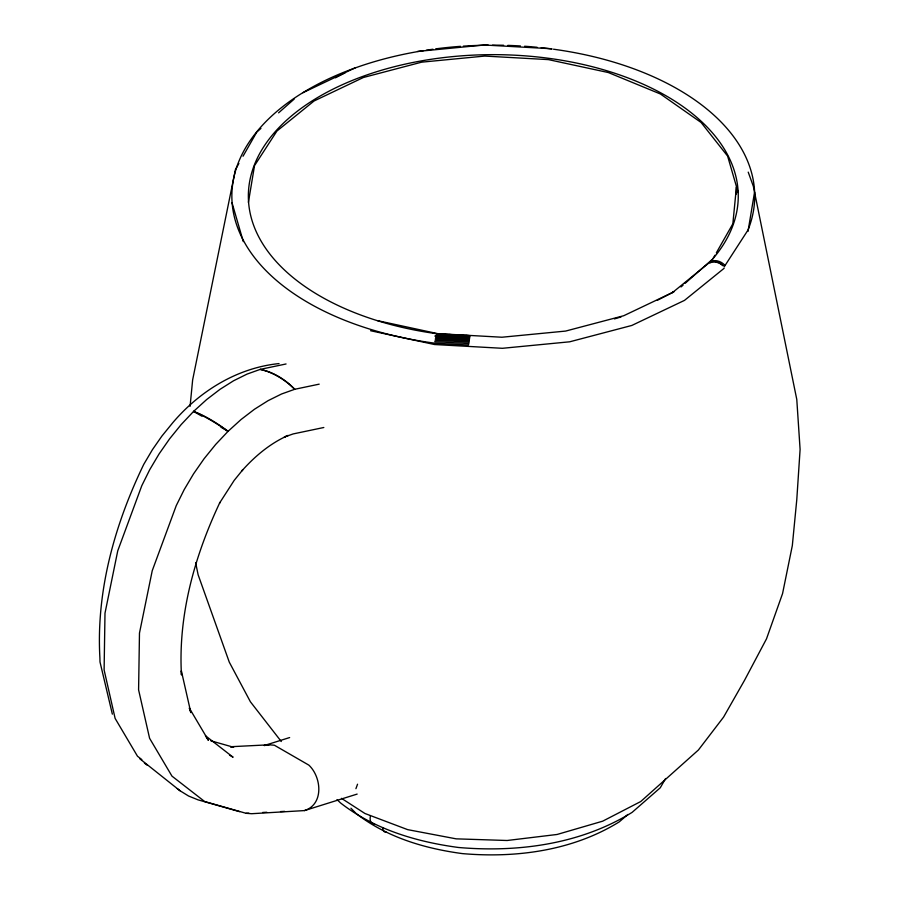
<?xml version="1.0" encoding="UTF-8"?>
<svg xmlns="http://www.w3.org/2000/svg" width="900" height="900" viewBox="0 0 900 900"><rect width="100%" height="100%" fill="white"/><g stroke="black" fill="none" stroke-linecap="round" stroke-linejoin="round"><path stroke-width="1.35" d="M465.851 335.475L470.002 335.7L468.45 345.037L434.486 343.147A261.428 150.93 0 0 1 231.919 199.361A261.428 150.93 0 0 1 423.495 50.636M190.08 406.339L192.645 379.901L235.451 169.526L238.882 163.485M435.116 336.476L435.262 335.52M248.4 202.399L254.52 165.634L276.93 131.04L314.066 100.98L363.431 77.479L421.639 62.167L484.729 56.07L548.404 59.614L608.321 72.54L660.398 93.983L701.089 122.479L727.616 156.094L738.169 192.51M748.012 231.401L754.549 192.184M355.916 788.681L357.548 784.204M243.011 156.24L256.781 132.075L260.933 128.407M712.901 258.84L714.96 255.218M716.344 252.799L732.847 223.819L736.425 187.009L736.425 194.029M665.584 778.523L660.262 787.781L632.126 812.363C580.489 844.301 518.051 852.615 458.404 847.474C416.306 841.815 374.456 829.373 340.526 802.935L337.039 799.627M437.636 333.652L501.93 337.23L565.616 331.076L623.722 315.731L673.312 292.14L672.502 292.567L709.819 262.226A244.991 141.446 0 0 0 588.78 65.824A244.991 141.446 0 0 0 260.303 152.449A244.991 141.446 0 0 0 438.188 333.9M724.117 266.94L748.012 230.04A261.428 150.93 0 0 0 553.489 49.208M286.065 363.971L260.28 369.371L247.084 374.085L233.584 380.767L220.016 389.329L206.606 399.589L193.59 411.401L181.192 424.553L169.616 438.817L159.064 453.949L149.726 469.699L141.773 485.741L117.754 550.8L104.996 613.17L104.108 669.938L115.11 718.391L137.486 756.214L141.84 759.6M319.185 384.154L294.761 389.272L281.565 393.986L268.065 400.68L254.498 409.23L241.088 419.501L228.071 431.314L215.674 444.454L204.097 458.719L193.545 473.861L184.208 489.6L176.243 505.642L152.235 570.701L139.477 633.082L138.589 689.839L149.591 738.293L171.968 776.126L204.649 801.529L246.094 813.308L251.651 813.712L304.459 810.585L357.154 794.081M278.595 112.837L294.176 99.09M681.019 286.965L683.066 285.154M685.125 283.343L711.866 259.751M627.874 814.466L619.189 821.914C572.58 850.736 516.229 858.24 462.397 853.605C424.406 848.498 386.64 837.27 356.017 813.398L350.921 808.2M724.117 268.312L684.484 300.386L631.822 325.451L569.722 341.798L502.414 348.3L434.486 344.52L370.564 330.728M335.396 77.816L345.094 72.81M657.18 300.397L674.269 291.577M302.895 92.722L355.331 67.759M304.459 810.585C324.101 804.42 321.604 777.038 308.869 765.135L274.387 745.222L269.168 744.795L230.805 746.719M289.642 737.561L264.229 745.526L269.168 744.795M614.408 318.904L621.034 316.969M279.045 363.577C237.263 367.841 199.845 390.983 172.946 422.505L161.876 436.106L152.471 449.606L143.764 464.355C114.75 524.419 96.097 590.681 99.9 657.855L100.001 661.961L112.354 714.139M323.82 427.5L293.119 433.935L284.276 437.085L288.079 435.454C270.157 443.396 254.88 456.244 241.931 470.801L242.674 469.912L234.169 480.409L219.532 503.123L219.904 502.414C194.569 556.144 178.009 615.06 181.463 674.91L181.35 670.804L190.845 712.609L189.304 708.03L208.384 740.284L205.459 735.75L233.089 757.226L229.523 755.168M417.532 51.446L484.234 45L551.554 48.746M246.094 813.308L248.839 813.161M262.62 812.475L266.749 812.273M280.53 811.575L284.659 811.373M437.332 333.832L469.654 335.632M436.039 333.81L445.095 334.316M449.246 334.553L461.7 335.239M437.006 334.215L469.519 336.026M436.669 334.8L469.373 336.623M436.331 335.576L469.226 337.41M435.983 336.532L469.08 338.366M435.645 337.635L468.934 339.48M435.319 338.873L468.799 340.729M435.015 340.223L468.675 342.09M434.734 341.662L468.551 343.541M230.85 747.067L233.629 747.27L210.735 740.768M377.73 320.692L437.918 333.686M239.67 811.676L198.011 799.841L188.572 796.016L179.966 790.717L139.635 758.621M201.915 416.205L193.59 411.401L198.844 413.539A96.199 34.965 46 0 1 207.225 417.701L210.127 419.332A96.469 35.066 46 0 1 222.041 426.938L228.071 431.314L220.939 427.196M193.59 411.401L198.675 413.707A96.199 24.457 40.7 0 1 206.933 418.016L209.824 419.647A96.457 24.525 40.7 0 1 221.873 427.106L228.071 431.314M341.494 798.345L364.95 813.499L407.666 829.643L456.154 838.845L507.127 840.499L557.1 834.469L602.663 821.183L640.721 801.54L698.389 750.015L723.589 717.086L744.502 680.355L766.508 638.831L782.561 593.595L792.326 545.591L796.781 499.669L800.1 449.415L796.781 399.431L753.334 186.266L748.215 172.125M144.394 763.054L146.993 765.09M177.322 788.659L179.966 790.717M281.284 741.51L250.403 701.786L229.275 662.13L198.101 574.706L195.615 562.545M232.02 202.725L243.281 241.594M426.184 50.209A261.428 150.93 0 0 1 432.945 49.23M435.668 48.859A261.428 150.93 0 0 1 460.553 46.339M463.331 46.148A261.428 150.93 0 0 1 488.306 45.18M492.469 45.157A261.428 150.93 0 0 1 503.629 45.27M507.836 45.383A261.428 150.93 0 0 1 520.425 45.968M524.621 46.238A261.428 150.93 0 0 1 537.097 47.284M541.215 47.711A261.428 150.93 0 0 1 552.082 49.016M709.808 262.226A10.924 8.348 32.9 0 1 725.04 265.511M709.639 262.496A11.059 7.976 42.6 0 1 723.139 265.77L723.139 265.77A10.912 8.348 32.9 0 0 712.339 262.204M709.92 263.002A10.912 8.348 32.9 0 1 711.079 262.519M386.438 832.241A9.562 5.096 -63.6 0 1 382.714 827.595M374.243 823.804A10.598 5.647 -63.6 0 1 370.395 815.996M263.351 370.091L260.28 369.371L266.243 371.059A95.4 67.444 75 0 1 275.164 374.884L278.1 376.493A95.647 67.624 75 0 1 289.451 384.457L294.761 389.272L292.241 386.764A93.409 70.763 85.2 0 0 278.415 376.38L275.479 374.771A93.139 70.56 85.2 0 0 263.351 370.091"/></g></svg>
